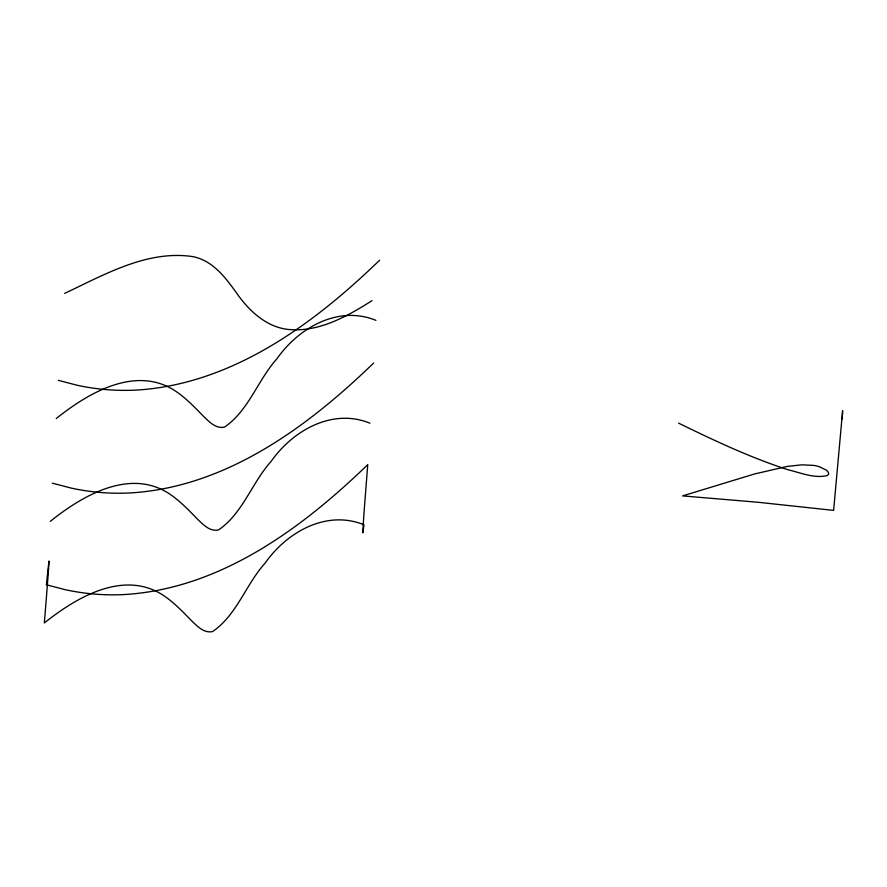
<?xml version="1.0" encoding="UTF-8"?>
<svg xmlns="http://www.w3.org/2000/svg" width="887" height="887" viewBox="0 0 887 887"><rect width="100%" height="100%" fill="white"/><g stroke="black" fill="none" stroke-linecap="round" stroke-linejoin="round"><path stroke-width="1.33" d="M842.24 418.952L842.639 410.748L833.625 510.38L758.363 502.297L682.558 495.9L754.482 473.991L787.212 466.418L801.793 464.832L814.177 465.42L819.3 466.651L826.584 470.298L828.358 472.294L828.646 474.124L827.238 475.576C814.177 478.647 800.872 472.826 788.288 469.833C750.413 457.637 714.345 440.584 678.655 423.166M379.658 260.179C312.989 324.72 231.03 384.925 135.057 390.158A225.309 224.744 -38.6 0 1 77.269 385.28L58.309 380.323M373.671 363.016C306.991 427.556 225.043 487.761 129.058 493.006A225.309 224.744 -38.6 0 1 71.282 488.116L52.311 483.16M56.269 418.531C87.957 393.118 135.157 365.2 174.717 390.557C185.483 397.598 194.397 406.933 203.289 416.125C209.033 421.547 215.729 429.042 224.489 427.124C248.637 410.736 257.807 379.969 277.021 358.67C298.631 327.824 338.246 304.951 375.922 320.351M50.271 521.368C81.97 495.966 129.158 468.037 168.73 493.405C179.496 500.445 188.41 509.781 197.302 518.973C203.045 524.383 209.731 531.878 218.501 529.96C242.65 513.584 251.808 482.816 271.034 461.506C292.632 430.661 332.248 407.787 369.934 423.199M372.052 300.638C346.629 316.714 317.457 333.246 286.224 329.199C266.366 326.194 250.622 312.036 239.035 296.469C227.216 279.982 214.454 261.144 193.2 256.676C147.475 249.624 104.489 274.682 64.607 293.397M48.552 568.811L48.175 574.133A128.238 0.865 -85.1 0 1 46.29 598.814L44.35 622.973C76.049 597.572 123.238 569.642 162.809 595.011C173.575 602.051 182.478 611.387 191.37 620.578C197.125 625.989 203.81 633.495 212.581 631.566C236.729 615.19 245.887 584.422 265.113 563.112C286.712 532.267 326.327 509.393 364.014 524.805L362.861 532.765A202.07 1.375 -85.1 0 1 364.723 503.406L367.75 464.622C301.07 529.162 219.122 589.367 123.138 594.612A225.309 224.744 -38.6 0 1 65.361 589.722L46.39 584.777L48.951 561.016A131.664 0.887 -85.1 0 1 48.552 568.811"/></g></svg>
